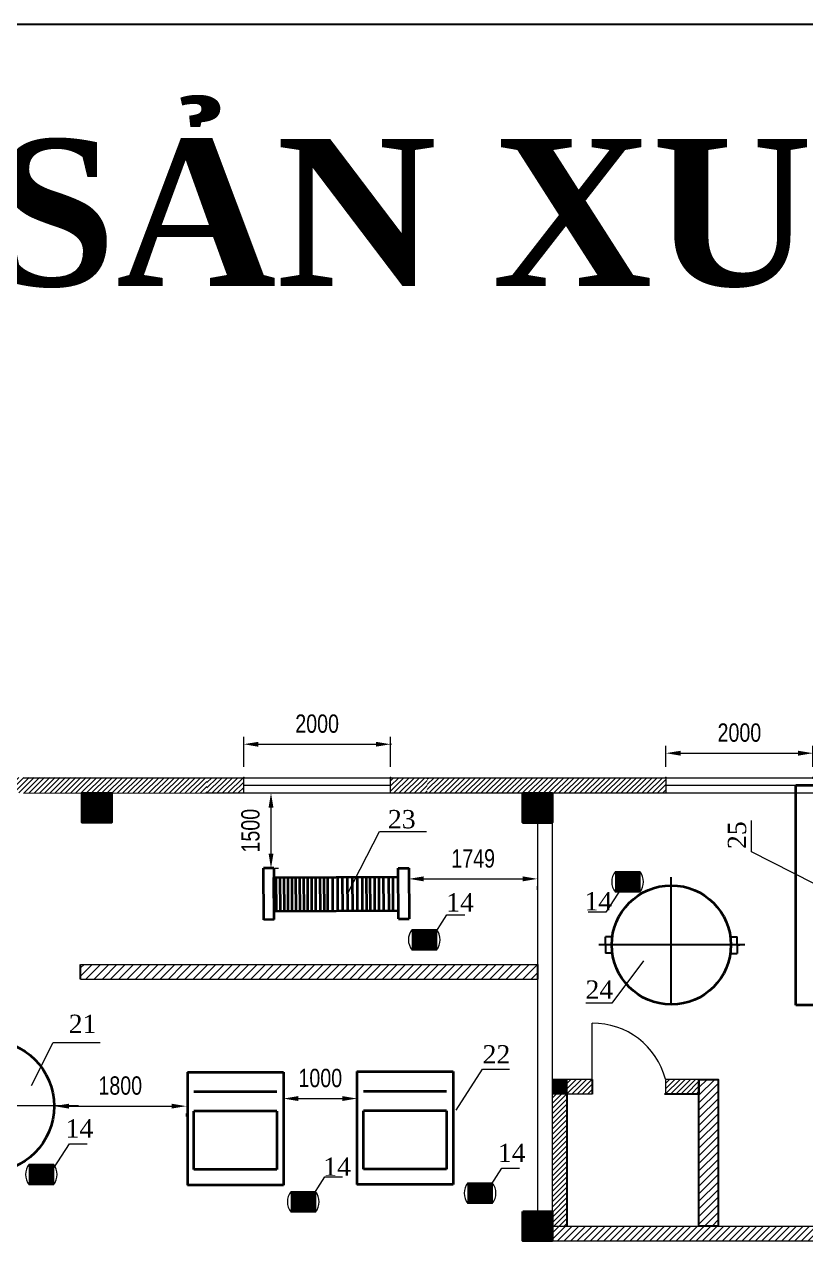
# Model space of a CAD drawing. Header units: millimetres. Extents: x -76212 to 9435109730, y -5959132081 to 60147.
# Drawn here: x 53823 to 64460, y 43519 to 60147 of the extents above; entities that cross this region are included whole.
import ezdxf

# ---------------------------------------------------------------- set-up
doc = ezdxf.new("R2010")
doc.units = ezdxf.units.MM
doc.linetypes.add('ACAD_ISO04W100', pattern=[30, 24, -3, 0, -3])
for name, color, linetype, lineweight in [('3', 4, 'Continuous', 5), ('athietbi', 2, 'Continuous', 35), ('Cot', 1, 'Continuous', 15), ('duonggiong', 8, 'ACAD_ISO04W100', 9), ('Hatch', 8, 'Continuous', 9), ('K.Thuoc0.15', 2, 'Continuous', 15), ('Net0.2', 4, 'Continuous', 13), ('netchinh1', 221, 'Continuous', 40), ('PHOI_CANH', 3, 'Continuous', 30), ('tb dây chuyền', 10, 'Continuous', 40), ('TEXT', 2, 'Continuous', 30), ('thiet bi', 1, 'Continuous', 30), ('tuong', 1, 'Continuous', 40)]:
    doc.layers.add(name, color=color, linetype=linetype, lineweight=lineweight)
doc.layers.add('hgggg', color=7, linetype='Continuous')
doc.styles.add('VIET', font='', dxfattribs={"width": 0.8})
doc.styles.get('VIET').set_extended_font_data('.VnAvant')
doc.dimstyles.new('TL 1-100', dxfattribs={"dimtxt": 250, "dimasz": 200, "dimexe": 100, "dimexo": 150, "dimgap": 150, "dimtad": 1, "dimdec": 0, "dimdsep": 46, "dimtxsty": 'VIET', "dimcen": 100, "dimdle": 200, "dimclrd": 8, "dimclre": 8, "dimclrt": 2, "dimadec": 0, "dimazin": 0, "dimtfac": 1, "dimtdec": 0, "dimtmove": 2, "dimatfit": 3, "dimfxl": 1, "dimtolj": 1, "dimtzin": 0, "dimlwd": 5, "dimlwe": 5, "dimarcsym": 0})

# ---------------------------------------------------------------- blocks, each defined once
blk = doc.blocks.new('*D4')
at = {"layer": 'hgggg', "color": 0, "transparency": 16777216}
for p in [(58809, 50338), (56809, 49882), (58809, 49882)]:
    blk.add_point(p, dxfattribs=at)
at = {"layer": 'K.Thuoc0.15', "color": 8, "lineweight": 5, "transparency": 16777216}
for p, q in [((56809, 50032), (56809, 50438)), ((58809, 50032), (58809, 50438)), ((57009, 50338), (58609, 50338))]:
    blk.add_line(p, q, dxfattribs=at)
at = {"layer": 'K.Thuoc0.15', "color": 8, "transparency": 16777216}
for points in [[(57009, 50371), (57009, 50304), (56809, 50338)], [(58609, 50371), (58609, 50305), (58809, 50338)]]:
    blk.add_solid(points, dxfattribs=at)
at = {"layer": 'K.Thuoc0.15', "color": 2, "lineweight": 9, "transparency": 16777216, "insert": (57809, 50617), "char_height": 250, "attachment_point": 5, "rotation": 0.0048, "style": 'VIET'}
blk.add_mtext('\\A1;2000', dxfattribs=at)
blk = doc.blocks.new('*D3')
at = {"layer": 'hgggg', "color": 0, "transparency": 16777216}
for p in [(64559, 50216), (62559, 49882), (64559, 49882)]:
    blk.add_point(p, dxfattribs=at)
at = {"layer": 'K.Thuoc0.15', "color": 8, "lineweight": 5, "transparency": 16777216}
for p, q in [((62559, 50032), (62559, 50316)), ((64559, 50032), (64559, 50316)), ((62759, 50216), (64359, 50216))]:
    blk.add_line(p, q, dxfattribs=at)
at = {"layer": 'K.Thuoc0.15', "color": 8, "transparency": 16777216}
for points in [[(62759, 50249), (62759, 50182), (62559, 50216)], [(64359, 50249), (64359, 50182), (64559, 50216)]]:
    blk.add_solid(points, dxfattribs=at)
at = {"layer": 'K.Thuoc0.15', "color": 2, "lineweight": 5, "transparency": 16777216, "insert": (63559, 50495), "char_height": 250, "attachment_point": 5, "style": 'VIET'}
blk.add_mtext('\\A1;2000', dxfattribs=at)
blk = doc.blocks.new('*D7')
at = {"layer": 'Defpoints', "color": 0, "transparency": 16777216}
for p in [(57079, 49674), (57181, 49674), (57079, 48647)]:
    blk.add_point(p, dxfattribs=at)
at = {"layer": 'K.Thuoc0.15', "color": 8, "lineweight": 5, "transparency": 16777216}
for p, q in [((57229, 49674), (57281, 49674)), ((57181, 48847), (57181, 49474)), ((57229, 48647), (57281, 48647))]:
    blk.add_line(p, q, dxfattribs=at)
at = {"layer": 'K.Thuoc0.15', "color": 8, "transparency": 16777216}
for points in [[(57148, 49474), (57214, 49474), (57181, 49674)], [(57148, 48847), (57214, 48847), (57181, 48647)]]:
    blk.add_solid(points, dxfattribs=at)
at = {"layer": 'K.Thuoc0.15', "color": 2, "lineweight": 9, "transparency": 16777216, "insert": (56902, 49160), "char_height": 250, "attachment_point": 5, "rotation": 90, "style": 'VIET'}
blk.add_mtext('\\A1;1500', dxfattribs=at)
blk = doc.blocks.new('*D24')
at = {"color": 8, "lineweight": 5, "transparency": 16777216}
for p, q in [((59059, 48653), (59059, 48603)), ((59259, 48503), (60609, 48503)), ((60809, 48353), (60809, 48403))]:
    blk.add_line(p, q, dxfattribs=at)
at = {"color": 8, "transparency": 16777216}
for points in [[(59259, 48537), (59259, 48470), (59059, 48503)], [(60609, 48537), (60609, 48470), (60809, 48503)]]:
    blk.add_solid(points, dxfattribs=at)
at = {"layer": 'Defpoints', "color": 0, "transparency": 16777216}
for p in [(59059, 48503), (60809, 48503), (60809, 48503)]:
    blk.add_point(p, dxfattribs=at)
at = {"color": 2, "transparency": 16777216, "insert": (59934, 48780), "char_height": 250, "attachment_point": 5, "style": 'VIET'}
blk.add_mtext('\\A1;1749', dxfattribs=at)
blk = doc.blocks.new('*D26')
at = {"color": 8, "lineweight": 5, "transparency": 16777216}
for p, q in [((57352, 45659), (57352, 45609)), ((58352, 45659), (58352, 45609)), ((57552, 45509), (58152, 45509))]:
    blk.add_line(p, q, dxfattribs=at)
at = {"color": 8, "transparency": 16777216}
for points in [[(57552, 45543), (57552, 45476), (57352, 45509)], [(58152, 45543), (58152, 45476), (58352, 45509)]]:
    blk.add_solid(points, dxfattribs=at)
at = {"layer": 'Defpoints', "color": 0, "transparency": 16777216}
for p in [(57352, 45509), (58352, 45509), (58352, 45509)]:
    blk.add_point(p, dxfattribs=at)
at = {"color": 2, "transparency": 16777216, "insert": (57852, 45788), "char_height": 250, "attachment_point": 5, "style": 'VIET'}
blk.add_mtext('\\A1;1000', dxfattribs=at)
blk = doc.blocks.new('*D27')
at = {"color": 8, "lineweight": 5, "transparency": 16777216}
for p, q in [((54428, 45406), (55828, 45406)), ((54228, 45263), (54228, 45306)), ((56028, 45264), (56028, 45306))]:
    blk.add_line(p, q, dxfattribs=at)
at = {"color": 8, "transparency": 16777216}
for points in [[(54428, 45439), (54428, 45373), (54228, 45406)], [(55828, 45439), (55828, 45373), (56028, 45406)]]:
    blk.add_solid(points, dxfattribs=at)
at = {"layer": 'Defpoints', "color": 0, "transparency": 16777216}
for p in [(54228, 45413), (56028, 45414), (56028, 45406)]:
    blk.add_point(p, dxfattribs=at)
at = {"color": 2, "transparency": 16777216, "insert": (55128, 45685), "char_height": 250, "attachment_point": 5, "style": 'VIET'}
blk.add_mtext('\\A1;1800', dxfattribs=at)

msp = doc.modelspace()

# ---------------------------------------------------------------- hatches: boundary and pattern name
at = {"lineweight": 9}
h = msp.add_hatch(dxfattribs=at)
h.set_pattern_fill('ANSI31', color=256, scale=25)
h.set_pattern_definition([(45, (200, 3566.525), (-56.1266, 56.1266), [])])
h.paths.add_polyline_path([(60808.7, 47338), (54587.6, 47337), (54587.6, 47138.4), (60808.7, 47138)])
h = msp.add_hatch(color=256, dxfattribs=at)
h.dxf.hatch_style = 1
h.paths.add_polyline_path([(61008.7, 43771.4), (60908.7, 43771.4), (60808.7, 43771.4), (60808.7, 43669.6), (60808.7, 43571.4), (60908.7, 43571.4), (61008.7, 43571.4)])
h = msp.add_hatch(dxfattribs=at)
h.set_pattern_fill('ANSI31', color=256, scale=20)
h.paths.add_polyline_path([(64808.7, 43771.4), (61008.7, 43771.4), (61008.7, 43571.4), (61908.7, 43571.4), (62008.7, 43571.4), (64808.7, 43571.4)])
h.paths.add_polyline_path([(65308.7, 43771.4), (65009, 43771.4), (65009, 43769.8), (65008.7, 43571.4), (65308.7, 43571.4)])
at = {"layer": 'Hatch', "lineweight": 9}
h = msp.add_hatch(dxfattribs=at)
h.set_pattern_fill('ANSI31', scale=400)
h.set_pattern_definition([(45, (-1059914.43, -85847.344), (-35.355339, 35.355339), [])])
h.paths.add_polyline_path([(60808.7, 49882.3), (59308.7, 49882.3), (59308.7, 49673.8), (60808.7, 49674)])
h.paths.add_polyline_path([(62558.7, 49882.3), (60808.7, 49882.3), (60808.7, 49674), (62558.7, 49674.1)])
h.paths.add_polyline_path([(54808.7, 49882.3), (53120, 49884.5), (53120, 49675.5), (54808.7, 49673.5)])
h.paths.add_polyline_path([(56308.7, 49882.3), (54808.7, 49882.3), (54808.7, 49673.5), (56308.7, 49673.6)])
h = msp.add_hatch(dxfattribs=at)
h.set_pattern_fill('ANSI31', scale=400)
h.set_pattern_definition([(45, (-1274598.59, -237260.72), (-35.355339, 35.355339), [])])
h.paths.add_polyline_path([(56808.7, 49882.3), (56308.7, 49882.3), (56308.7, 49673.6), (56808.7, 49673.6)])
h.paths.add_polyline_path([(59308.7, 49882.3), (58808.7, 49882.3), (58808.7, 49673.8), (59308.7, 49673.8)])
h = msp.add_hatch(dxfattribs=at)
h.set_pattern_fill('ANSI31')
h.set_pattern_definition([(45, (-2068397.10954, -330044.99108), (-0.088388347648, 0.088388347648), [])])
h.paths.add_polyline_path([(54608.7, 49269.6), (55008.7, 49269.6), (55008.7, 49669.6), (54608.7, 49669.6)])
h = msp.add_hatch(dxfattribs=at)
h.set_pattern_fill('ANSI31')
h.set_pattern_definition([(45, (-2062397.1098, -330044.99108), (-0.088388347648, 0.088388347648), [])])
h.paths.add_polyline_path([(60608.7, 49269.6), (61008.7, 49269.6), (61008.7, 49669.6), (60608.7, 49669.6)])
h = msp.add_hatch(dxfattribs=at)
h.set_pattern_fill('ANSI31', scale=400)
h.set_pattern_definition([(45, (-2335757.543, -169685.87), (-35.3553391, 35.3553391), [])])
h.paths.add_polyline_path([(61208.7, 45571.4), (61008.7, 45571.4), (61008.7, 43771.4), (61208.7, 43771.4)])
h.paths.add_polyline_path([(61208.7, 45771.4), (61208.7, 45571.4), (61552.4, 45571.4), (61552.4, 45771.4)])
h.paths.add_polyline_path([(62552.4, 45771.4), (62552.4, 45571.4), (63008.7, 45571.4), (63008.7, 45771.4)])
h = msp.add_hatch(dxfattribs=at)
h.set_pattern_fill('ANSI31')
h.set_pattern_definition([(45, (-2335657.54315, -169685.87232), (-0.088388347648, 0.088388347648), [])])
h.paths.add_polyline_path([(61208.7, 45771.4), (61008.7, 45771.4), (61008.7, 45571.4), (61208.7, 45571.4)])
h = msp.add_hatch(dxfattribs=at)
h.set_pattern_fill('ANSI31', scale=23)
h.paths.add_polyline_path([(63270, 45771.4), (63008.7, 45771.4), (63008.7, 45569.6), (63008.7, 43771.4), (63270, 43771.4)])
h = msp.add_hatch(dxfattribs=at)
h.set_pattern_fill('ANSI31')
h.set_pattern_definition([(45, (-2056397.10849, -330044.99108), (-0.088388347648, 0.088388347648), [])])
h.paths.add_polyline_path([(61008.7, 43970), (60608.7, 43970), (60608.7, 43570), (61008.7, 43570)])

# ---------------------------------------------------------------- linework, layer by layer
for p, q in [((62632.3, 46790.8), (62632.2, 48525.1)), ((63635.3, 47602.3), (61645.3, 47602.3)), ((61735.3, 47602.3), (61715.3, 47602.3)), ((61735.3, 47602.3), (61735.3, 47714.3)), ((61828.5, 47714.3), (61735.3, 47714.3)), ((61735.3, 47602.3), (61735.3, 47490.3)), ((63436.3, 47712.1), (63529.5, 47712.1)), ((63529.5, 47600.1), (63529.5, 47712.1)), ((63529.5, 47600.1), (63529.5, 47488.1)), ((63545.3, 47602.3), (63565.3, 47602.3)), ((61828.5, 47490.3), (61735.3, 47490.3)), ((63436.3, 47488.1), (63529.5, 47488.1)), ((54587.6, 47138.4), (54587.6, 47337)), ((60808.7, 47336.5), (60808.7, 47136.5)), ((61552.4, 45769.6), (61552.4, 45571.4)), ((63008.7, 45771.4), (63008.7, 45569.6)), ((61210, 45569.6), (61209, 43769.8)), ((63008.7, 45569.6), (62540, 45569.6)), ((60808.7, 43970), (61008.7, 43970))]:
    msp.add_line(p, q)
for points in [[(89580.3, 1534.6), (89580.3, 60147.5), (6684.8, 60147.5), (6684.8, 1534.6)], [(63008.7, 45771.4), (63270, 45771.4), (63270, 43771.4), (63008.7, 43771.4)]]:
    msp.add_lwpolyline(points, close=True)
at = {"layer": '3', "color": 7, "lineweight": 5}
for p, q in [((61869.7, 48605.3), (62201.7, 48605.3)), ((61869.9, 48605.3), (62201.9, 48605.3)), ((61869.9, 48585.3), (62201.9, 48585.3)), ((61869.9, 48565.3), (62201.9, 48565.3)), ((62201.9, 48565.3), (61869.9, 48565.3)), ((61870.2, 48605.3), (61870.2, 48320.3)), ((62201.9, 48605.3), (62201.9, 48320.3)), ((62201.9, 48585.3), (62201.9, 48565.3)), ((62201.7, 48505.3), (61869.7, 48505.3)), ((61869.7, 48505.3), (62201.7, 48505.3)), ((62201.7, 48405.3), (61869.7, 48405.3)), ((61869.7, 48405.3), (62201.7, 48405.3)), ((61869.9, 48545.3), (62201.9, 48545.3)), ((62201.9, 48545.3), (61869.9, 48545.3)), ((62201.9, 48545.3), (61869.9, 48545.3)), ((62201.9, 48525.3), (61869.9, 48525.3)), ((62201.9, 48525.3), (61869.9, 48525.3)), ((62201.9, 48525.3), (61869.9, 48525.3)), ((61869.9, 48525.3), (62201.9, 48525.3)), ((61869.9, 48505.3), (62201.9, 48505.3)), ((62201.9, 48505.3), (61869.9, 48505.3)), ((62201.9, 48485.3), (61869.9, 48485.3)), ((61869.9, 48485.3), (62201.9, 48485.3)), ((62201.9, 48465.3), (61869.9, 48465.3)), ((62201.9, 48465.3), (61869.9, 48465.3)), ((61869.9, 48465.3), (62201.9, 48465.3)), ((62201.9, 48445.3), (61869.9, 48445.3)), ((61869.9, 48445.3), (62201.9, 48445.3)), ((62201.9, 48445.3), (61869.9, 48445.3)), ((62201.9, 48445.3), (61869.9, 48445.3)), ((62201.9, 48425.3), (61869.9, 48425.3)), ((62201.9, 48425.3), (61869.9, 48425.3)), ((62201.9, 48425.3), (61869.9, 48425.3)), ((62201.9, 48425.3), (61869.9, 48425.3)), ((61869.9, 48425.3), (62201.9, 48425.3)), ((61869.9, 48405.3), (62201.9, 48405.3)), ((62201.9, 48405.3), (61869.9, 48405.3)), ((61869.9, 48385.3), (62201.9, 48385.3)), ((62201.9, 48385.3), (61869.9, 48385.3)), ((61869.9, 48365.3), (62201.9, 48365.3)), ((62201.9, 48365.3), (61869.9, 48365.3)), ((62201.9, 48365.3), (61869.9, 48365.3)), ((61869.9, 48345.3), (62201.9, 48345.3)), ((62201.9, 48345.3), (61869.9, 48345.3)), ((62201.9, 48345.3), (61869.9, 48345.3)), ((62201.9, 48345.3), (61869.9, 48345.3)), ((62201.9, 48320.3), (61870.2, 48320.3)), ((59101.9, 47815.4), (59433.9, 47815.4)), ((59102.1, 47815.4), (59434.1, 47815.4)), ((59102.1, 47795.4), (59434.1, 47795.4)), ((59102.1, 47775.4), (59434.1, 47775.4)), ((59434.1, 47775.4), (59102.1, 47775.4)), ((59102.1, 47755.4), (59434.1, 47755.4)), ((59434.1, 47755.4), (59102.1, 47755.4)), ((59434.1, 47755.4), (59102.1, 47755.4)), ((59434.1, 47735.4), (59102.1, 47735.4)), ((59434.1, 47735.4), (59102.1, 47735.4)), ((59434.1, 47735.4), (59102.1, 47735.4)), ((59102.1, 47735.4), (59434.1, 47735.4)), ((59102.4, 47815.4), (59102.4, 47530.4)), ((59434.1, 47815.4), (59434.1, 47530.4)), ((59434.1, 47795.4), (59434.1, 47775.4)), ((59433.9, 47715.4), (59101.9, 47715.4)), ((59101.9, 47715.4), (59433.9, 47715.4)), ((59433.9, 47615.4), (59101.9, 47615.4)), ((59101.9, 47615.4), (59433.9, 47615.4)), ((59102.1, 47715.4), (59434.1, 47715.4)), ((59434.1, 47715.4), (59102.1, 47715.4)), ((59434.1, 47695.4), (59102.1, 47695.4)), ((59102.1, 47695.4), (59434.1, 47695.4)), ((59434.1, 47675.4), (59102.1, 47675.4)), ((59434.1, 47675.4), (59102.1, 47675.4)), ((59102.1, 47675.4), (59434.1, 47675.4)), ((59434.1, 47655.4), (59102.1, 47655.4)), ((59102.1, 47655.4), (59434.1, 47655.4)), ((59434.1, 47655.4), (59102.1, 47655.4)), ((59434.1, 47655.4), (59102.1, 47655.4)), ((59434.1, 47635.4), (59102.1, 47635.4)), ((59434.1, 47635.4), (59102.1, 47635.4)), ((59434.1, 47635.4), (59102.1, 47635.4)), ((59434.1, 47635.4), (59102.1, 47635.4)), ((59102.1, 47635.4), (59434.1, 47635.4)), ((59102.1, 47615.4), (59434.1, 47615.4)), ((59434.1, 47615.4), (59102.1, 47615.4)), ((59102.1, 47595.4), (59434.1, 47595.4)), ((59434.1, 47595.4), (59102.1, 47595.4)), ((59102.1, 47575.4), (59434.1, 47575.4)), ((59434.1, 47575.4), (59102.1, 47575.4)), ((59434.1, 47575.4), (59102.1, 47575.4)), ((59102.1, 47555.4), (59434.1, 47555.4)), ((59434.1, 47555.4), (59102.1, 47555.4)), ((59434.1, 47555.4), (59102.1, 47555.4)), ((59434.1, 47555.4), (59102.1, 47555.4)), ((59434.1, 47530.4), (59102.1, 47530.4)), ((53887.3, 44617.1), (54219.3, 44617.1)), ((53887.6, 44617.1), (54219.6, 44617.1)), ((53887.6, 44597.1), (54219.6, 44597.1)), ((53887.6, 44577.1), (54219.6, 44577.1)), ((54219.6, 44577.1), (53887.6, 44577.1)), ((53887.8, 44617.1), (53887.8, 44332.1)), ((54219.6, 44617.1), (54219.6, 44332.1)), ((54219.6, 44597.1), (54219.6, 44577.1)), ((54219.3, 44517.1), (53887.3, 44517.1)), ((53887.3, 44517.1), (54219.3, 44517.1)), ((54219.3, 44417.1), (53887.3, 44417.1)), ((53887.3, 44417.1), (54219.3, 44417.1)), ((53887.6, 44557.1), (54219.6, 44557.1)), ((54219.6, 44557.1), (53887.6, 44557.1)), ((54219.6, 44557.1), (53887.6, 44557.1)), ((54219.6, 44537.1), (53887.6, 44537.1)), ((54219.6, 44537.1), (53887.6, 44537.1)), ((54219.6, 44537.1), (53887.6, 44537.1)), ((53887.6, 44537.1), (54219.6, 44537.1)), ((53887.6, 44517.1), (54219.6, 44517.1)), ((54219.6, 44517.1), (53887.6, 44517.1)), ((54219.6, 44497.1), (53887.6, 44497.1)), ((53887.6, 44497.1), (54219.6, 44497.1)), ((54219.6, 44477.1), (53887.6, 44477.1)), ((54219.6, 44477.1), (53887.6, 44477.1)), ((53887.6, 44477.1), (54219.6, 44477.1)), ((54219.6, 44457.1), (53887.6, 44457.1)), ((53887.6, 44457.1), (54219.6, 44457.1)), ((54219.6, 44457.1), (53887.6, 44457.1)), ((54219.6, 44457.1), (53887.6, 44457.1)), ((54219.6, 44437.1), (53887.6, 44437.1)), ((54219.6, 44437.1), (53887.6, 44437.1)), ((54219.6, 44437.1), (53887.6, 44437.1)), ((54219.6, 44437.1), (53887.6, 44437.1)), ((53887.6, 44437.1), (54219.6, 44437.1)), ((53887.6, 44417.1), (54219.6, 44417.1)), ((54219.6, 44417.1), (53887.6, 44417.1)), ((53887.6, 44397.1), (54219.6, 44397.1)), ((54219.6, 44397.1), (53887.6, 44397.1)), ((53887.6, 44377.1), (54219.6, 44377.1)), ((54219.6, 44377.1), (53887.6, 44377.1)), ((54219.6, 44377.1), (53887.6, 44377.1)), ((53887.6, 44357.1), (54219.6, 44357.1)), ((54219.6, 44357.1), (53887.6, 44357.1)), ((54219.6, 44357.1), (53887.6, 44357.1)), ((54219.6, 44357.1), (53887.6, 44357.1)), ((54219.6, 44332.1), (53887.6, 44332.1)), ((57453.3, 44244.3), (57785.3, 44244.3)), ((57453.5, 44244.3), (57785.5, 44244.3)), ((57453.8, 44244.3), (57453.8, 43959.3)), ((57785.5, 44244.3), (57785.5, 43959.3)), ((59861.5, 44362.4), (60193.5, 44362.4)), ((60193.5, 44262.4), (59861.5, 44262.4)), ((59861.5, 44262.4), (60193.5, 44262.4)), ((59861.7, 44362.4), (60193.7, 44362.4)), ((59861.7, 44342.4), (60193.7, 44342.4)), ((59861.7, 44322.4), (60193.7, 44322.4)), ((60193.7, 44322.4), (59861.7, 44322.4)), ((59861.7, 44302.4), (60193.7, 44302.4)), ((60193.7, 44302.4), (59861.7, 44302.4)), ((60193.7, 44302.4), (59861.7, 44302.4)), ((60193.7, 44282.4), (59861.7, 44282.4)), ((60193.7, 44282.4), (59861.7, 44282.4)), ((60193.7, 44282.4), (59861.7, 44282.4)), ((59861.7, 44282.4), (60193.7, 44282.4)), ((59861.7, 44262.4), (60193.7, 44262.4)), ((60193.7, 44262.4), (59861.7, 44262.4)), ((60193.7, 44242.4), (59861.7, 44242.4)), ((59861.7, 44242.4), (60193.7, 44242.4)), ((59862, 44362.4), (59862, 44077.4)), ((60193.7, 44362.4), (60193.7, 44077.4)), ((60193.7, 44342.4), (60193.7, 44322.4)), ((57785.3, 44144.3), (57453.3, 44144.3)), ((57453.3, 44144.3), (57785.3, 44144.3)), ((57453.5, 44224.3), (57785.5, 44224.3)), ((57453.5, 44204.3), (57785.5, 44204.3)), ((57785.5, 44204.3), (57453.5, 44204.3)), ((57453.5, 44184.3), (57785.5, 44184.3)), ((57785.5, 44184.3), (57453.5, 44184.3)), ((57785.5, 44184.3), (57453.5, 44184.3)), ((57785.5, 44164.3), (57453.5, 44164.3)), ((57785.5, 44164.3), (57453.5, 44164.3)), ((57785.5, 44164.3), (57453.5, 44164.3)), ((57453.5, 44164.3), (57785.5, 44164.3)), ((57453.5, 44144.3), (57785.5, 44144.3)), ((57785.5, 44144.3), (57453.5, 44144.3)), ((57785.5, 44124.3), (57453.5, 44124.3)), ((57453.5, 44124.3), (57785.5, 44124.3)), ((57785.5, 44104.3), (57453.5, 44104.3)), ((57785.5, 44104.3), (57453.5, 44104.3)), ((57453.5, 44104.3), (57785.5, 44104.3)), ((57785.5, 44084.3), (57453.5, 44084.3)), ((57453.5, 44084.3), (57785.5, 44084.3)), ((57785.5, 44084.3), (57453.5, 44084.3)), ((57785.5, 44084.3), (57453.5, 44084.3)), ((57785.5, 44224.3), (57785.5, 44204.3)), ((60193.5, 44162.4), (59861.5, 44162.4)), ((59861.5, 44162.4), (60193.5, 44162.4)), ((60193.7, 44222.4), (59861.7, 44222.4)), ((60193.7, 44222.4), (59861.7, 44222.4)), ((59861.7, 44222.4), (60193.7, 44222.4)), ((60193.7, 44202.4), (59861.7, 44202.4)), ((59861.7, 44202.4), (60193.7, 44202.4)), ((60193.7, 44202.4), (59861.7, 44202.4)), ((60193.7, 44202.4), (59861.7, 44202.4)), ((60193.7, 44182.4), (59861.7, 44182.4)), ((60193.7, 44182.4), (59861.7, 44182.4)), ((60193.7, 44182.4), (59861.7, 44182.4)), ((60193.7, 44182.4), (59861.7, 44182.4)), ((59861.7, 44182.4), (60193.7, 44182.4)), ((59861.7, 44162.4), (60193.7, 44162.4)), ((60193.7, 44162.4), (59861.7, 44162.4)), ((59861.7, 44142.4), (60193.7, 44142.4)), ((60193.7, 44142.4), (59861.7, 44142.4)), ((59861.7, 44122.4), (60193.7, 44122.4)), ((60193.7, 44122.4), (59861.7, 44122.4)), ((60193.7, 44122.4), (59861.7, 44122.4)), ((59861.7, 44102.4), (60193.7, 44102.4)), ((60193.7, 44102.4), (59861.7, 44102.4)), ((60193.7, 44102.4), (59861.7, 44102.4)), ((60193.7, 44102.4), (59861.7, 44102.4)), ((60193.7, 44077.4), (59861.7, 44077.4)), ((57785.3, 44044.3), (57453.3, 44044.3)), ((57453.3, 44044.3), (57785.3, 44044.3)), ((57785.5, 44064.3), (57453.5, 44064.3)), ((57785.5, 44064.3), (57453.5, 44064.3)), ((57785.5, 44064.3), (57453.5, 44064.3)), ((57785.5, 44064.3), (57453.5, 44064.3)), ((57453.5, 44064.3), (57785.5, 44064.3)), ((57453.5, 44044.3), (57785.5, 44044.3)), ((57785.5, 44044.3), (57453.5, 44044.3)), ((57453.5, 44024.3), (57785.5, 44024.3)), ((57785.5, 44024.3), (57453.5, 44024.3)), ((57453.5, 44004.3), (57785.5, 44004.3)), ((57785.5, 44004.3), (57453.5, 44004.3)), ((57785.5, 44004.3), (57453.5, 44004.3)), ((57453.5, 43984.3), (57785.5, 43984.3)), ((57785.5, 43984.3), (57453.5, 43984.3)), ((57785.5, 43984.3), (57453.5, 43984.3)), ((57785.5, 43984.3), (57453.5, 43984.3)), ((57785.5, 43959.3), (57453.5, 43959.3))]:
    msp.add_line(p, q, dxfattribs=at)
at = {"layer": '3', "color": 7, "linetype": 'ByBlock', "lineweight": 5}
for centre, start, end in [((62048, 48462.8), 141.33086, 218.67009), ((62023.9, 48462.8), 321.33038, 38.66962), ((59280.2, 47672.9), 141.33038, 218.66962), ((59256.1, 47672.9), 321.33038, 38.66962), ((54065.6, 44474.6), 141.33038, 218.66962), ((54041.5, 44474.6), 321.33038, 38.66962), ((57631.6, 44101.8), 141.33038, 218.66962), ((57607.5, 44101.8), 321.33038, 38.66962), ((60039.8, 44219.9), 141.33038, 218.66962), ((60015.7, 44219.9), 321.33038, 38.66962)]:
    msp.add_arc(centre, 228.1, start, end, dxfattribs=at)
at = {"layer": 'athietbi', "color": 7, "lineweight": 35}
for p, q in [((64328, 46781.1), (64327.9, 49781.1)), ((64327.9, 49781.1), (66127.9, 49781.1)), ((57220.2, 48647.8), (57078.7, 48647)), ((57082.4, 47947), (57078.7, 48647)), ((57220.2, 48647.8), (57220.9, 48522.1)), ((58912, 48647.8), (59058.7, 48648.5)), ((58915.7, 47956.7), (58912, 48647.8)), ((59058.7, 48648.5), (59062.4, 47957.5)), ((57220.9, 48522.1), (58912.6, 48531.1)), ((57224, 47947.8), (57220.9, 48522.1)), ((57224, 47947.8), (57220.9, 48522.1)), ((57255.1, 48062.9), (57252.6, 48522.3)), ((57308.7, 48063.2), (57306.3, 48522.6)), ((57362.4, 48063.5), (57360, 48522.9)), ((57416.1, 48063.7), (57413.6, 48523.2)), ((57469.7, 48064), (57467.3, 48523.4)), ((57523.4, 48064.3), (57521, 48523.7)), ((57577.1, 48064.6), (57574.6, 48524)), ((57630.7, 48064.9), (57628.3, 48524.3)), ((57684.4, 48065.2), (57682, 48524.6)), ((57738.1, 48065.4), (57735.6, 48524.9)), ((57791.7, 48065.7), (57789.3, 48525.1)), ((57854, 48066.1), (57851.6, 48525.5)), ((57909.2, 48066.4), (57906.8, 48525.8)), ((57956.5, 48066.6), (57954, 48526)), ((58023.9, 48067), (58021.4, 48526.4)), ((58091.3, 48067.3), (58088.8, 48526.7)), ((58158.7, 48067.7), (58156.2, 48527.1)), ((58226.1, 48068), (58223.6, 48527.4)), ((58293.4, 48068.4), (58291, 48527.8)), ((58360.8, 48068.7), (58358.4, 48528.2)), ((58427.8, 48069.1), (58425.4, 48528.5)), ((58484.3, 48069.4), (58481.9, 48528.8)), ((58534.9, 48069.7), (58532.5, 48529.1)), ((58595.2, 48070), (58592.8, 48529.4)), ((58655.5, 48070.3), (58653.1, 48529.7)), ((58715.8, 48070.6), (58713.4, 48530)), ((58788.2, 48071), (58785.8, 48530.4)), ((58846.3, 48071.3), (58843.9, 48530.7)), ((57223.3, 48062.7), (58915.1, 48071.7)), ((57224, 47947.8), (57082.4, 47947)), ((58915.7, 47956.7), (59062.4, 47957.5)), ((66128, 46781.1), (64328, 46781.1)), ((56041.5, 45870.6), (57351.5, 45870.6)), ((56041.5, 45870.6), (56041.5, 44330.6)), ((57351.5, 45870.6), (57351.5, 44330.6)), ((58351.5, 45876), (59661.5, 45876)), ((58351.5, 45876), (58351.5, 44336)), ((59661.5, 45876), (59661.5, 44336)), ((56128.9, 45604.3), (57259.2, 45604.3)), ((58438.9, 45609.8), (59569.2, 45609.8)), ((56128.9, 44541.8), (56128.9, 45336.5)), ((57259.2, 45336.5), (56128.9, 45336.5)), ((57259.2, 45336.5), (57259.2, 44541.8)), ((58438.9, 44547.2), (58438.9, 45341.9)), ((59569.2, 45341.9), (58438.9, 45341.9)), ((59569.2, 45341.9), (59569.2, 44547.2)), ((57259.2, 44541.8), (56128.9, 44541.8)), ((59569.2, 44547.2), (58438.9, 44547.2)), ((57351.5, 44330.6), (56041.5, 44330.6)), ((59661.5, 44336), (58351.5, 44336))]:
    msp.add_line(p, q, dxfattribs=at)
at = {"layer": 'Cot', "color": 7}
for p, q in [((54608.7, 49669.6), (55008.7, 49669.6)), ((54608.7, 49269.6), (54608.7, 49669.6)), ((55008.7, 49669.6), (55008.7, 49269.6)), ((60608.7, 49669.6), (61008.7, 49669.6)), ((60808.7, 49680), (60808.7, 43571.4)), ((54587.6, 47337), (60808.7, 47338)), ((54587.6, 47138.4), (60808.7, 47138)), ((61552.4, 45771.4), (61552.4, 46535.2)), ((61552.4, 45771.4), (61008.7, 45771.4)), ((61008.7, 45771.4), (61008.7, 43771.4)), ((61208.7, 45771.4), (61208.7, 43771.4)), ((61552.4, 45771.4), (61552.4, 45571.4)), ((63008.7, 45771.4), (62552.4, 45771.4)), ((62552.4, 45771.4), (62552.4, 45571.4)), ((61552.4, 45571.4), (61008.7, 45571.4)), ((63008.7, 45571.4), (62552.4, 45571.4)), ((60708.7, 43771.4), (60808.7, 43771.4)), ((61008.7, 43771.4), (64808.7, 43771.4)), ((60708.7, 43571.4), (60808.7, 43571.4)), ((60808.7, 43571.4), (60808.7, 43669.6)), ((60908.7, 43571.4), (61908.7, 43571.4)), ((62008.7, 43571.4), (65008.7, 43571.4))]:
    msp.add_line(p, q, dxfattribs=at)
msp.add_arc((61569, 45520.4), 1014.9, 14.32006, 90.93841, dxfattribs=at)
at = {"layer": 'duonggiong', "color": 7, "lineweight": 13, "ltscale": 0.4}
msp.add_line((52152.5, 45413.1), (54557.9, 45413.1), dxfattribs=at)
at = {"layer": 'K.Thuoc0.15', "color": 7, "lineweight": 9}
for p, q in [((61957.2, 48385.3), (61741.8, 48048.5)), ((59361.5, 47675.4), (59576.9, 48012.1)), ((59576.9, 48012.1), (59818.1, 48012.1)), ((61741.8, 48048.5), (61500.6, 48048.5)), ((62255, 47384.9), (61821.4, 46809)), ((61821.4, 46809), (61466.8, 46809)), ((59703.3, 45349.2), (60062, 45909.9)), ((60062, 45909.9), (60429.4, 45909.9)), ((54219.6, 44557.1), (54435, 44893.9)), ((54435, 44893.9), (54676.2, 44893.9)), ((57699.6, 44104.3), (57915, 44441.1)), ((57915, 44441.1), (58156.2, 44441.1)), ((60107.8, 44222.4), (60323.2, 44559.2)), ((60323.2, 44559.2), (60564.4, 44559.2))]:
    msp.add_line(p, q, dxfattribs=at)
for points in [[(64574.4, 48439.7), (63723, 48873.3), (63723, 49297.8)], [(58224.8, 48297.7), (58658.4, 49149.2), (59299.5, 49149.2)], [(53917.3, 45689.1), (54215.5, 46274.6), (54856.5, 46274.6)]]:
    msp.add_lwpolyline(points, dxfattribs=at)
at = {"layer": 'Net0.2', "color": 7}
for p, q in [((56808.7, 49673.6), (56808.7, 49882.3)), ((56808.7, 49778), (58808.7, 49778)), ((58808.7, 49673.8), (58808.7, 49882.3)), ((62558.7, 49882.3), (62558.7, 49674.1)), ((62558.7, 49778.2), (64558.7, 49778.2))]:
    msp.add_line(p, q, dxfattribs=at)
at = {"layer": 'PHOI_CANH', "color": 7}
msp.add_line((54808.7, 49669.6), (54808.7, 49673.5), dxfattribs=at)
at = {"layer": 'tb dây chuyền', "color": 7, "lineweight": 35}
msp.add_line((60608.7, 49269.6), (61008.7, 49269.6), dxfattribs=at)
for points in [[(54608.7, 49669.6), (55008.7, 49669.6), (55008.7, 49269.6), (54608.7, 49269.6)], [(60608.7, 49669.6), (61008.7, 49669.6), (61008.7, 49269.6), (60608.7, 49269.6)], [(60608.7, 43970), (61008.7, 43970), (61008.7, 43570), (60608.7, 43570)]]:
    msp.add_lwpolyline(points, close=True, dxfattribs=at)
at = {"layer": 'thiet bi', "color": 7, "lineweight": 35}
for centre, radius in [((62632.3, 47602.3), 811.5), ((53328.1, 45405.8), 900)]:
    msp.add_circle(centre, radius, dxfattribs=at)
at = {"layer": 'tuong', "color": 7, "lineweight": 13}
for p, q in [((53808.5, 49882.3), (56308.7, 49882.3)), ((56308.7, 49882.3), (59308.7, 49882.3)), ((59308.7, 49882.3), (67008.7, 49882.3)), ((53808.5, 49673.4), (56308.7, 49673.6)), ((56308.7, 49673.6), (59308.7, 49673.8)), ((59308.7, 49673.8), (67008.7, 49674.5)), ((61008.7, 49674), (61008.7, 43571.4)), ((60908.7, 43771.4), (60808.7, 43771.4)), ((60908.7, 43571.4), (60808.7, 43571.4)), ((61908.7, 43571.4), (62008.7, 43571.4))]:
    msp.add_line(p, q, dxfattribs=at)

# ---------------------------------------------------------------- texts
at = {"layer": 'netchinh1', "color": 7, "lineweight": 20, "char_height": 250, "attachment_point": 1}
for s, insert in [('{\\fTimes New Roman|b0|i0|c0|p18;\\C0;23}', (58772.9, 49442.1)), ('{\\fTimes New Roman|b0|i0|c0|p18;\\C0;14}', (59566.3, 48308.2)), ('{\\fTimes New Roman|b0|i0|c0|p18;\\C0;21}', (54425.9, 46652.6)), ('{\\fTimes New Roman|b0|i0|c0|p18;\\C0;22}', (60062, 46237.2)), ('{\\fTimes New Roman|b0|i0|c0|p18;\\C0;14}', (54383.4, 45227.8)), ('{\\fTimes New Roman|b0|i0|c0|p18;\\C0;14}', (60270.2, 44894.7)), ('{\\fTimes New Roman|b0|i0|c0|p18;\\C0;14}', (57892.8, 44706.4))]:
    msp.add_mtext_dynamic_manual_height_columns(s, width=612.612, gutter_width=1500, heights=[0], dxfattribs=dict(at, insert=insert))
for s, insert, rotation in [('{\\fTimes New Roman|b0|i0|c0|p18;\\C0;25}', (63401.3, 48909.8), 90.00013), ('{\\fTimes New Roman|b0|i0|c0|p18;\\C0;14}', (61448.6, 48323.9), 0.00047), ('{\\fTimes New Roman|b0|i0|c0|p18;\\C0;24}', (61463.6, 47119.4), 0.00047)]:
    msp.add_mtext_dynamic_manual_height_columns(s, width=612.612, gutter_width=1500, heights=[0], dxfattribs=dict(at, insert=insert, rotation=rotation))
at = {"layer": 'TEXT', "color": 7, "lineweight": 30, "insert": (46770.2, 58583.6), "char_height": 2000, "width": 78181.597, "attachment_point": 2}
msp.add_mtext('{\\fArial|b1|i0|c163|p34; \\fTimes New Roman|b1|i0|c0|p18;MẶT BẰNG PHÂN XƯỞNG SẢN XUẤT CHÍNH}', dxfattribs=at)

# ---------------------------------------------------------------- dimensions: what is measured, and where the dimension line sits
for base, p1, p2, picture, middle in [((60808.7, 48503.3), (59059.5, 48503.3), (60808.7, 48503.3), '*D24', (59934.1, 48780.4)), ((58351.5, 45509.2), (57351.5, 45509.2), (58351.5, 45509.2), '*D26', (57851.5, 45788.5)), ((56028.1, 45405.8), (54228.1, 45413.1), (56028.1, 45414.4), '*D27', (55128.1, 45685.1))]:
    dim = msp.add_linear_dim(base=base, p1=p1, p2=p2, dimstyle='TL 1-100')
    dim.commit()
    dim.dimension.update_dxf_attribs({"geometry": picture, "text_midpoint": middle})
at = {"layer": 'K.Thuoc0.15', "color": 7, "lineweight": 9}
for p1, p2, distance, text, picture, middle in [((56808.7, 49882.3), (58808.7, 49882.5), 455.5, '2000', '*D4', (57808.6, 50617.2)), ((57078.7, 48647), (57078.7, 49673.7), -102.2, '1500', '*D7', (56901.6, 49160.3))]:
    dim = msp.add_aligned_dim(p1=p1, p2=p2, distance=distance, text=text, dimstyle='TL 1-100', dxfattribs=at)
    dim.commit()
    dim.dimension.update_dxf_attribs({"geometry": picture, "text_midpoint": middle})
at = {"layer": 'K.Thuoc0.15', "color": 7, "lineweight": 5}
dim = msp.add_linear_dim(base=(64558.7, 50215.6), p1=(62558.7, 49882.3), p2=(64558.7, 49882.3), text='2000', dimstyle='TL 1-100', dxfattribs=at)
dim.commit()
dim.dimension.update_dxf_attribs({"geometry": '*D3', "text_midpoint": (63558.7, 50494.9)})

doc.saveas('drawing.dxf')
